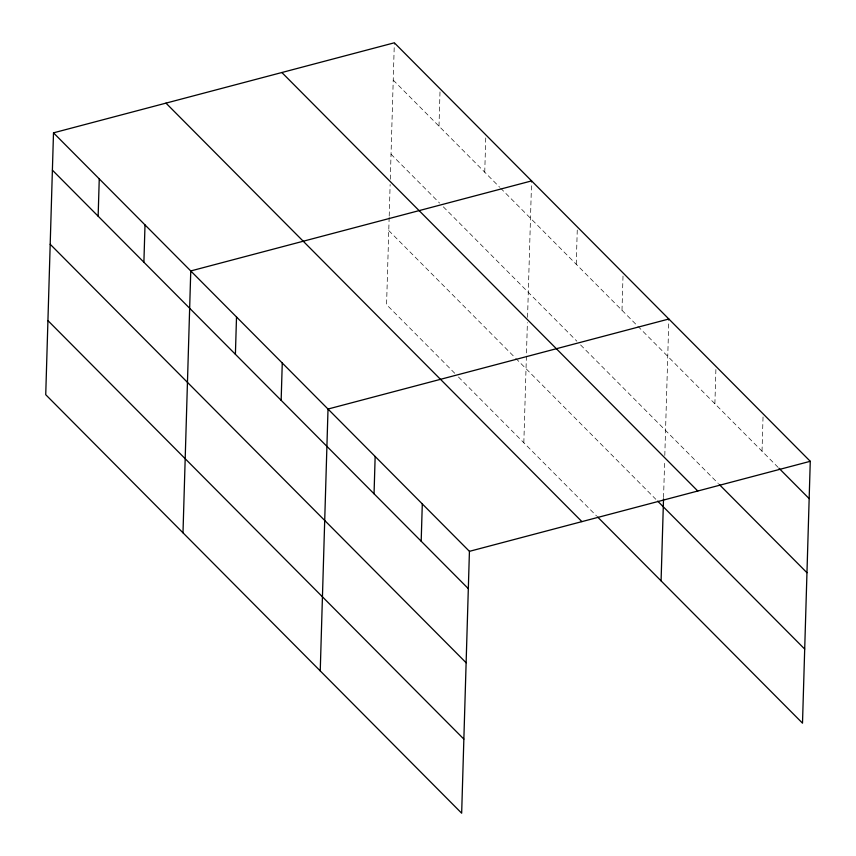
<?xml version="1.0" encoding="UTF-8"?>
<svg xmlns="http://www.w3.org/2000/svg" width="856" height="856" viewBox="0 0 856 856"><rect width="100%" height="100%" fill="white"/><g stroke="black" fill="none" stroke-linecap="round" stroke-linejoin="round"><path stroke-width="0.64" stroke-dasharray="4.28 3.21" d="M389.159 217.403L386.57 304.661L454.729 373.248M389.202 216.087L390.133 184.5M390.293 179.236L394.338 42.8M438.989 126.164L440.091 88.831M484.742 172.195L485.844 134.874M523.829 442.766L527.392 322.605M527.553 317.341L531.597 180.905M576.238 264.269L577.351 226.936M621.991 310.3L623.104 272.978M663.561 497.561L664.652 460.71M664.802 455.445L668.857 319.01M714.888 403.765L715.99 366.443M762.022 451.198L763.092 415.203M393.236 80.122L499.679 187.229M500.61 188.17L636.939 325.334M637.87 326.275L778.051 467.323M391.031 154.219L439.588 203.075M443.322 206.831L576.848 341.18M580.582 344.936L718.345 483.554M388.763 230.564L514.82 357.401M515.751 358.343L655.814 499.262M458.463 377.004L596.653 516.05"/><path stroke-width="1.28" d="M53.5 132.841L45.732 394.702L461.662 813.2L469.43 551.339L53.5 132.841L394.338 42.8L810.268 461.298L802.5 723.16L597.595 516.992M98.14 216.194L99.253 178.872M143.894 262.236L145.006 224.903M182.991 532.807L190.76 270.945L531.597 180.905M235.4 354.298L236.513 316.977M281.153 400.341L282.266 363.008M320.24 670.911L328.019 409.04L668.857 319.01M374.051 493.805L375.153 456.473M421.184 541.227L422.297 503.906M661.078 580.871L663.518 498.877M469.43 551.339L810.268 461.298M778.992 468.264L809.166 498.62M719.286 484.507L806.962 572.718M281.859 72.514L697.79 491.012M657.676 501.135L804.693 649.062M165.978 103.127L581.909 521.625M52.398 170.162L468.328 588.66M50.194 244.26L466.124 662.758M47.925 320.604L463.856 739.103"/></g></svg>
